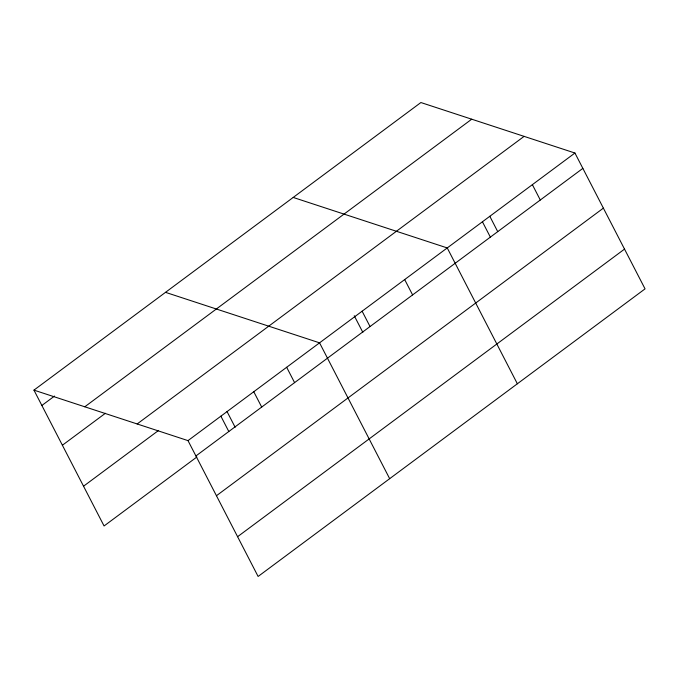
<?xml version="1.0" encoding="UTF-8"?>
<svg xmlns="http://www.w3.org/2000/svg" width="679" height="679" viewBox="0 0 679 679"><rect width="100%" height="100%" fill="white"/><g stroke="black" fill="none" stroke-linecap="round" stroke-linejoin="round"><path stroke-width="1.02" d="M33.95 390.128L420.887 102.537L574.935 153.03L645.05 288.872L258.113 576.463L187.998 440.62L33.95 390.128L104.065 525.97L196.834 457.026M41.869 405.473L54.524 396.069M84.79 406.789L471.718 119.198M62.392 445.237L105.406 413.273M137.166 423.959L524.103 136.369M83.542 486.206L158.597 430.418M187.998 440.62L574.935 153.03M195.917 455.965L582.854 168.375M216.448 495.729L603.376 208.139M237.591 536.699L624.527 249.108M293.201 197.445L447.249 247.937L517.364 383.779M165.506 292.343L319.554 342.836L389.67 478.687M532.37 184.663L540.289 200.008M489.814 216.295L497.732 231.641M482.413 221.736L490.527 237.455M404.684 279.57L412.603 294.915M362.119 311.203L370.038 326.548M354.243 315.718L362.832 332.362M286.665 367.288L294.593 382.633M253.776 391.732L261.695 407.077M227.032 411.542L235.146 427.269M220.887 416.176L228.806 431.521"/></g></svg>
